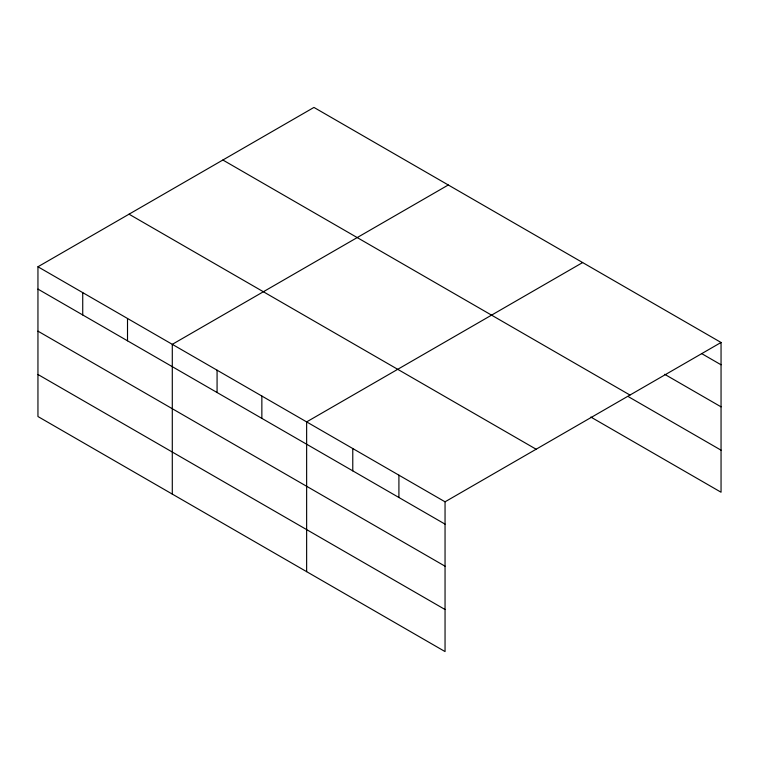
<?xml version="1.0" encoding="UTF-8"?>
<svg xmlns="http://www.w3.org/2000/svg" width="759" height="759" viewBox="0 0 759 759"><rect width="100%" height="100%" fill="white"/><g stroke="black" fill="none" stroke-linecap="round" stroke-linejoin="round"><path stroke-width="1.14" d="M445.049 566.195L445.049 501.813L37.95 266.77L37.95 416.53L445.049 651.573L445.049 566.195L37.95 331.152M590.834 417.052L721.05 492.23L721.05 342.47L313.951 107.427L37.95 266.77M448.294 184.987L172.293 344.339L172.293 494.1M582.637 262.557L306.636 421.9L306.636 571.66M445.049 501.813L721.05 342.47M701.572 353.542L721.05 364.794M664.656 374.291L721.05 406.843M222.871 160.016L629.97 395.05M628.775 396.9L721.05 450.172M129.03 214.19L536.129 449.224M37.95 289.103L445.049 524.137M37.95 374.481L445.049 609.515M398.911 475.172L398.911 497.496M352.774 448.541L352.774 470.865M261.855 396.046L261.855 418.37M217.074 370.193L217.074 392.517M127.512 318.486L127.512 340.81M82.731 292.623L82.731 314.957"/></g></svg>
